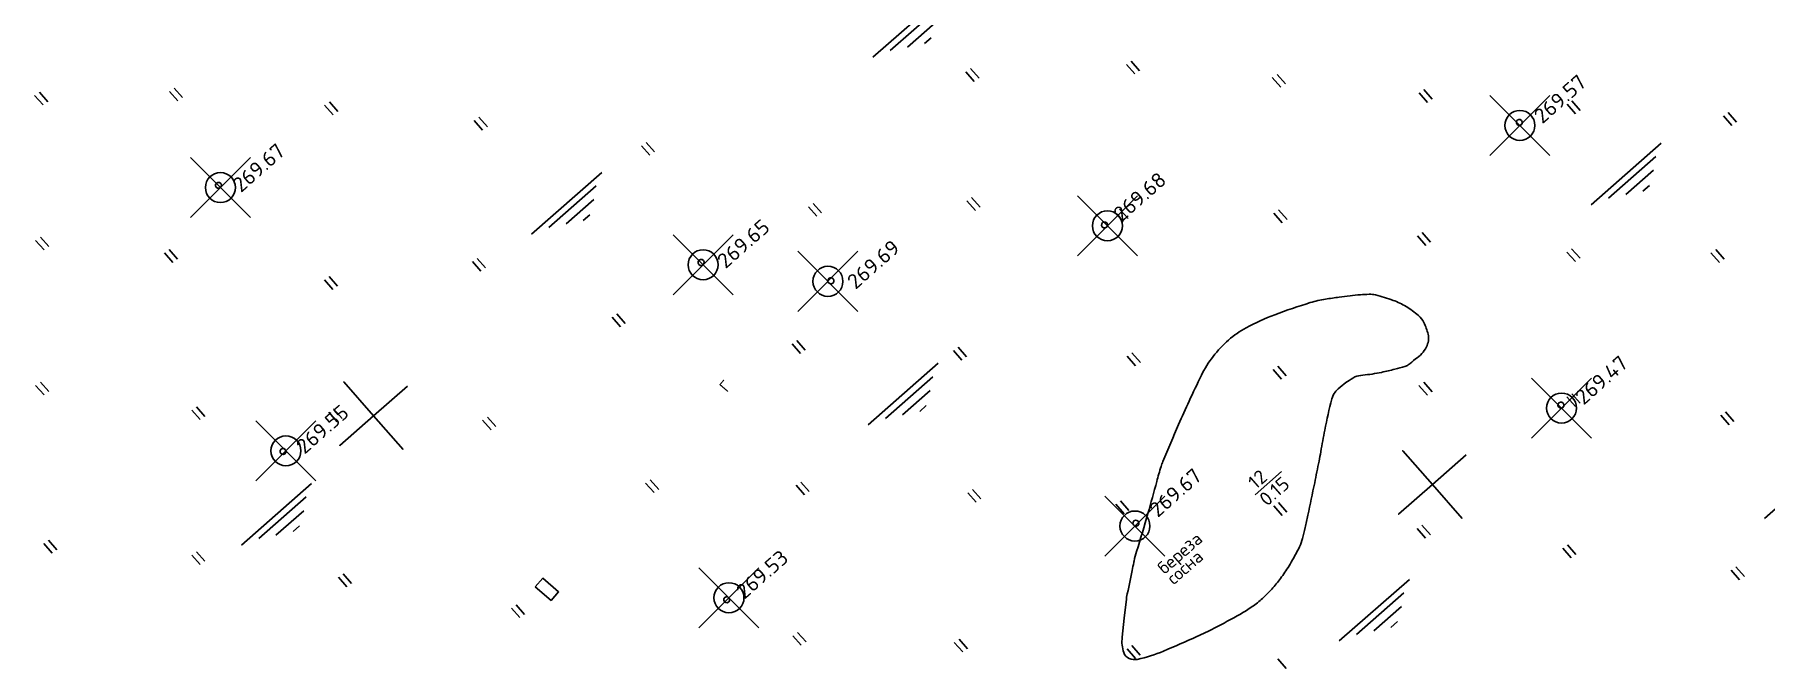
# Model space of a CAD drawing. Header units: metres. Extents: x 35735 to 36074, y 36133 to 36366.
# Drawn here: x 35837 to 35952.3, y 36241.9 to 36283.6 of the extents above; entities that cross this region are included whole.
import ezdxf

# ---------------------------------------------------------------- set-up
doc = ezdxf.new("R2010")
doc.units = ezdxf.units.M
doc.header["$LTSCALE"] = 5
doc.header["$PDMODE"] = 35
doc.header["$PDSIZE"] = 2
doc.layers.add('Рельеф', color=7, linetype='Continuous')
doc.layers.add('Точки-рельеф', color=7, linetype='Continuous')
doc.layers.add('Структурные линии', color=97, linetype='Continuous', lineweight=30)
doc.styles.get("Standard").update_dxf_attribs({"font": 'simplex.shx'})

msp = doc.modelspace()

# ---------------------------------------------------------------- linework, layer by layer
at = {"layer": 'Рельеф', "color": 7, "lineweight": 25}
msp.add_line((35918.30861966993, 36252.90149795551), (35920.07286970055, 36254.45060362835), dxfattribs=at)
at = {"layer": 'Рельеф', "color": 7, "flags": 128}
for points in [[(35892.83451645374, 36282.06612533186), (35897.50962876361, 36286.17112341866)], [(35893.99076464331, 36282.50368097019), (35897.14376309169, 36285.27218186182)], [(35895.13364963824, 36282.73707209758), (35896.98196296026, 36284.35998982613)], [(35896.27658411842, 36282.97040686708), (35896.71144158862, 36283.35223493128)], [(35899.03209465452, 36281.08075718315), (35899.59226750142, 36280.44278588161)], [(35899.34724674043, 36281.30098588441), (35899.90746907258, 36280.66295822499)], [(35909.72667586314, 36281.58261863268), (35910.28684871006, 36280.94464733115)], [(35909.72667586314, 36281.58261863268), (35910.28684871006, 36280.94464733115)], [(35910.04182794907, 36281.80284733394), (35910.60205028121, 36281.16481967452)], [(35910.04182794907, 36281.80284733394), (35910.60205028121, 36281.16481967452)], [(35919.76740949237, 36280.92049839807), (35920.32763182452, 36280.28247073863)], [(35837.2882617331, 36279.73746902948), (35837.84848406524, 36279.09944137006)], [(35845.95688749992, 36279.78549199623), (35846.51706034683, 36279.14752069469)], [(35846.27203958585, 36280.0057206975), (35846.832261918, 36279.36769303808)], [(35919.45225740645, 36280.70026969679), (35920.01243025335, 36280.06229839526)], [(35929.23638563621, 36279.69077035342), (35929.7965584831, 36279.05279905187)], [(35929.55153772212, 36279.91099905467), (35930.11176005426, 36279.27297139524)], [(35836.97310964717, 36279.51724032821), (35837.53328249408, 36278.87926902669)], [(35856.30153308837, 36278.86602809712), (35856.86170593529, 36278.22805679557)], [(35856.6166851743, 36279.08625679839), (35857.17690750644, 36278.44822913896)], [(35939.09497179714, 36278.92520656936), (35939.65514464404, 36278.28723526782)], [(35939.41012388306, 36279.14543527063), (35939.9703462152, 36278.5074076112)], [(35866.26820083483, 36277.84733324722), (35866.82837368175, 36277.20936194568)], [(35866.58335292077, 36278.06756194848), (35867.14357525292, 36277.42953428905)], [(35936.06151391729, 36277.84792602127), (35936.10730160978, 36277.75508524174), (35936.1005938985, 36277.65178235403), (35936.0431845464, 36277.56564241314), (35935.95034376688, 36277.51985472065), (35935.84704087916, 36277.52656243194), (35935.76090093826, 36277.58397178403), (35935.71511324578, 36277.67681256356), (35935.72182095706, 36277.78011545126), (35935.77923030916, 36277.86625539216), (35935.87207108868, 36277.91204308465), (35935.97537397639, 36277.90533537336), (35936.06151391729, 36277.84792602127)], [(35949.51245219472, 36278.14774581704), (35950.07262504164, 36277.5097745155)], [(35949.82760428065, 36278.3679745183), (35950.38782661279, 36277.72994685888)], [(35877.72353650291, 36276.38552527989), (35878.28375883505, 36275.74749762047)], [(35940.70170943142, 36272.23614368379), (35945.37682174129, 36276.34114177059)], [(35877.40838441698, 36276.16529657862), (35877.96855726389, 36275.52732527709)], [(35941.85795762097, 36272.67369932211), (35945.01095606937, 36275.44220021374)], [(35870.08727469093, 36270.28132747416), (35874.7623870008, 36274.38632556095)], [(35943.00084261592, 36272.9070904495), (35944.84915593793, 36274.53000817805)], [(35849.3743792383, 36273.6588384916), (35849.42016693079, 36273.56599771209), (35849.41345921952, 36273.46269482438), (35849.35604986741, 36273.37655488349), (35849.2632090879, 36273.330767191), (35849.15990620019, 36273.33747490228), (35849.0737662593, 36273.39488425438), (35849.02797856681, 36273.4877250339), (35849.03468627809, 36273.59102792161), (35849.09209563019, 36273.67716786249), (35849.18493640971, 36273.72295555499), (35849.28823929742, 36273.7162478437), (35849.3743792383, 36273.6588384916)], [(35871.24352288049, 36270.71888311249), (35874.39652132888, 36273.48738400412)], [(35944.14377709609, 36273.140425219), (35944.57863456629, 36273.5222532832)], [(35872.38640787544, 36270.95227423987), (35874.23472119745, 36272.57519196843)], [(35873.52934235561, 36271.18560900937), (35873.9641998258, 36271.56743707357)], [(35888.54100568505, 36272.10456944333), (35889.10117853196, 36271.46659814179)], [(35888.85615777098, 36272.32479814459), (35889.41638010312, 36271.68677048516)], [(35899.10252591816, 36272.4895962558), (35899.66269876507, 36271.85162495426)], [(35899.10252591816, 36272.4895962558), (35899.66269876507, 36271.85162495426)], [(35899.41767800409, 36272.70982495706), (35899.97790033623, 36272.07179729763)], [(35899.41767800409, 36272.70982495706), (35899.97790033623, 36272.07179729763)], [(35908.96111207909, 36271.72403247173), (35909.521284926, 36271.08606117021)], [(35909.27626416502, 36271.94426117301), (35909.83648649716, 36271.30623351358)], [(35919.55948748047, 36271.66503380879), (35920.11966032738, 36271.02706250727)], [(35919.87463956639, 36271.88526251006), (35920.43486189854, 36271.24723485063)], [(35908.42440134371, 36271.02421001677), (35908.4701890362, 36270.93136923725), (35908.46348132491, 36270.82806634953), (35908.40607197281, 36270.74192640865), (35908.3132311933, 36270.69613871615), (35908.20992830558, 36270.70284642744), (35908.12378836469, 36270.76025577953), (35908.07800067221, 36270.85309655905), (35908.08470838349, 36270.95639944676), (35908.14211773559, 36271.04253938766), (35908.2349585151, 36271.08832708015), (35908.33826140282, 36271.08161936887), (35908.42440134371, 36271.02421001677)], [(35837.03982541995, 36269.85805923216), (35837.59999826687, 36269.22008793063)], [(35837.35497750588, 36270.07828793344), (35837.91519983802, 36269.44026027402)], [(35929.11962547452, 36270.16632018216), (35929.67979832143, 36269.52834888062)], [(35929.43477756045, 36270.38654888342), (35929.99499989259, 36269.74852122399)], [(35939.40197469195, 36269.30234540049), (35939.96219702411, 36268.66431774107)], [(35845.63008831673, 36269.03072240504), (35846.19026116364, 36268.39275110351)], [(35845.94524040265, 36269.25095110632), (35846.50546273481, 36268.61292344689)], [(35866.15302114027, 36268.44134625695), (35866.71319398718, 36267.80337495541)], [(35866.4681732262, 36268.66157495821), (35867.02839555834, 36268.02354729879)], [(35881.54120766024, 36268.51636677862), (35881.58699535271, 36268.4235259991), (35881.58028764144, 36268.32022311139), (35881.52287828935, 36268.23408317051), (35881.43003750983, 36268.18829547802), (35881.32673462211, 36268.1950031893), (35881.24059468123, 36268.2524125414), (35881.19480698873, 36268.34525332091), (35881.20151470002, 36268.44855620862), (35881.25892405212, 36268.53469614951), (35881.35176483163, 36268.580483842), (35881.45506771933, 36268.57377613072), (35881.54120766024, 36268.51636677862)], [(35939.08682260603, 36269.08211669922), (35939.64699545295, 36268.44414539768)], [(35948.68313046218, 36269.02765295094), (35949.24330330909, 36268.38968164939)], [(35948.99828254811, 36269.24788165219), (35949.55850488025, 36268.60985399277)], [(35856.28875757302, 36267.22391883778), (35856.84893041993, 36266.58594753624)], [(35856.60390965895, 36267.44414753904), (35857.16413199109, 36266.80611987962)], [(35890.1873498485, 36267.30063401173), (35890.233137541, 36267.2077932322), (35890.22642982972, 36267.10449034449), (35890.16902047761, 36267.01835040361), (35890.0761796981, 36266.97256271111), (35889.97287681038, 36266.97927042239), (35889.88673686948, 36267.0366797745), (35889.84094917699, 36267.12952055402), (35889.84765688828, 36267.23282344171), (35889.90506624038, 36267.31896338262), (35889.9979070199, 36267.3647510751), (35890.10120990761, 36267.35804336382), (35890.1873498485, 36267.30063401173)], [(35875.45004711996, 36264.74108574606), (35876.01021996688, 36264.10311444452)], [(35875.7651992059, 36264.96131444733), (35876.32542153804, 36264.3232867879)], [(35887.44683432159, 36262.96192168844), (35888.0070071685, 36262.3239503869)], [(35887.44683432159, 36262.96192168844), (35888.0070071685, 36262.3239503869)], [(35887.76198640752, 36263.18215038971), (35888.32220873966, 36262.54412273029)], [(35887.76198640752, 36263.18215038971), (35888.32220873966, 36262.54412273029)], [(35898.20395751647, 36262.51422494304), (35898.76413036339, 36261.87625364149)], [(35898.51910960239, 36262.73445364429), (35899.07933193454, 36262.09642598486)], [(35910.10042461583, 36262.36078734865), (35910.66064694797, 36261.72275968923)], [(35892.51535155997, 36257.5617439913), (35897.19046386983, 36261.66674207812)], [(35909.78527252989, 36262.14055864739), (35910.34544537681, 36261.50258734585)], [(35919.5108540732, 36261.25820971152), (35920.07102692011, 36260.62023840997)], [(35919.82600615912, 36261.47843841278), (35920.38622849127, 36260.84041075336)], [(35837.0398504101, 36260.20060444328), (35837.60002325701, 36259.56263314174)], [(35837.35500249603, 36260.42083314454), (35837.91522482818, 36259.78280548512)], [(35861.81216023257, 36260.1530251543), (35859.55784467944, 36258.17361580126), (35857.5784353264, 36260.4279313544), (35859.55784467944, 36258.17361580126), (35857.3035291263, 36256.19420644821), (35859.55784467944, 36258.17361580126), (35861.53725403248, 36255.91930024812)], [(35893.67159974953, 36257.99929962963), (35896.82459819791, 36260.76780052127)], [(35929.22826143524, 36260.19022569439), (35929.78843428215, 36259.55225439285)], [(35929.54341352116, 36260.41045439566), (35930.10363585332, 36259.77242673623)], [(35894.81448474447, 36258.23269075702), (35896.66279806649, 36259.85560848559)], [(35938.83649394137, 36259.01560082753), (35938.88228163385, 36258.92276004802), (35938.87557392257, 36258.81945716029), (35938.81816457048, 36258.7333172194), (35938.72532379095, 36258.68752952691), (35938.62202090325, 36258.6942372382), (35938.53588096235, 36258.7516465903), (35938.49009326987, 36258.84448736982), (35938.49680098115, 36258.94779025753), (35938.55421033326, 36259.03393019843), (35938.64705111277, 36259.07971789091), (35938.75035400048, 36259.07301017963), (35938.83649394137, 36259.01560082753)], [(35939.08684759618, 36259.42466191034), (35939.64702044308, 36258.78669060882)], [(35939.4019996821, 36259.64489061162), (35939.96222201425, 36259.00686295218)], [(35847.44016723597, 36258.55151605584), (35848.00034008289, 36257.9135447543)], [(35847.7553193219, 36258.7717447571), (35848.31554165404, 36258.13371709768)], [(35856.58353280751, 36258.41044810774), (35857.14370565442, 36257.7724768062)], [(35856.89868489343, 36258.63067680899), (35857.45890722558, 36257.99264914957)], [(35866.82890483261, 36257.86912425161), (35867.38907767952, 36257.23115295008)], [(35867.14405691854, 36258.08935295288), (35867.70427925068, 36257.45132529346)], [(35895.95741922464, 36258.46602552651), (35896.39227669484, 36258.84785359072)], [(35949.34321255462, 36258.2088027245), (35949.90338540153, 36257.57083142296)], [(35949.65836464053, 36258.42903142576), (35950.21858697269, 36257.79100376634)], [(35853.67634251109, 36255.92944226491), (35853.72213020358, 36255.83660148539), (35853.71542249229, 36255.73329859768), (35853.6580131402, 36255.64715865679), (35853.56517236068, 36255.6013709643), (35853.46186947297, 36255.60807867558), (35853.37572953207, 36255.66548802768), (35853.32994183958, 36255.75832880721), (35853.33664955087, 36255.86163169491), (35853.39405890297, 36255.9477716358), (35853.48689968249, 36255.99355932829), (35853.59020257019, 36255.98685161702), (35853.67634251109, 36255.92944226491)], [(35932.37424200217, 36255.57125515273), (35930.11992644903, 36253.59184579969), (35928.14051709598, 36255.84616135283), (35930.11992644903, 36253.59184579969), (35927.86561089589, 36251.61243644665), (35930.11992644903, 36253.59184579969), (35932.09933580206, 36251.33753024655)], [(35952.2425053226, 36251.32202826371), (35956.91761763247, 36255.42702635052)], [(35850.75632509603, 36249.55472051519), (35855.4314374059, 36253.65971860199)], [(35877.68883883682, 36253.6872362965), (35878.24901168375, 36253.04926499497)], [(35877.68883883682, 36253.6872362965), (35878.24901168375, 36253.04926499497)], [(35878.00399092276, 36253.90746499777), (35878.5642132549, 36253.26943733835)], [(35878.00399092276, 36253.90746499777), (35878.5642132549, 36253.26943733835)], [(35887.71286854702, 36253.53803720321), (35888.27304139392, 36252.90006590167)], [(35888.02802063294, 36253.75826590448), (35888.58824296508, 36253.12023824505)], [(35899.47627467084, 36253.26776497179), (35900.03649700298, 36252.62973731236)], [(35851.91257328559, 36249.99227615352), (35855.06557173398, 36252.76077704514)], [(35899.16112258492, 36253.04753627051), (35899.72129543182, 36252.40956496897)], [(35909.01970874586, 36252.28197248646), (35909.57988159276, 36251.64400118492)], [(35909.33486083178, 36252.50220118773), (35909.89508316392, 36251.86417352829)], [(35919.5513632795, 36252.16448914979), (35920.11153612642, 36251.52651784825)], [(35919.86651536542, 36252.38471785104), (35920.42673769758, 36251.74669019161)], [(35853.05545828053, 36250.22566728089), (35854.90377160255, 36251.84858500945)], [(35854.1983927607, 36250.4590020504), (35854.63325023091, 36250.8408301146)], [(35910.51475512722, 36251.14809546504), (35910.5605428197, 36251.05525468553), (35910.55383510843, 36250.95195179782), (35910.49642575633, 36250.86581185692), (35910.4035849768, 36250.82002416444), (35910.3002820891, 36250.82673187572), (35910.21414214822, 36250.88414122781), (35910.16835445572, 36250.97698200733), (35910.175062167, 36251.08028489504), (35910.23247151911, 36251.16642483594), (35910.32531229862, 36251.21221252842), (35910.42861518633, 36251.20550481714), (35910.51475512722, 36251.14809546504)], [(35929.42665335949, 36250.88600422441), (35929.98687569163, 36250.24797656498)], [(35837.58160606519, 36249.659625051), (35838.1417789121, 36249.02165374947)], [(35837.89675815112, 36249.87985375227), (35838.45698048326, 36249.24182609285)], [(35929.11150127356, 36250.66577552314), (35929.67167412047, 36250.02780422161)], [(35847.44019222613, 36248.89406126695), (35848.00036507304, 36248.25608996542)], [(35847.75534431205, 36249.11428996822), (35848.3155666442, 36248.4762623088)], [(35938.81194964458, 36249.3472525854), (35939.37212249149, 36248.70928128386)], [(35939.12710173051, 36249.56748128666), (35939.68732406266, 36248.92945362724)], [(35857.22216083253, 36247.41097038169), (35857.78233367945, 36246.77299908016)], [(35857.53731291847, 36247.63119908296), (35858.09753525061, 36246.99317142354)], [(35950.03544768046, 36247.88349210634), (35950.59562052738, 36247.24552080481)], [(35950.35059976638, 36248.10372080762), (35950.91082209853, 36247.46569314819)], [(35923.9178228836, 36243.16938019451), (35928.59293519348, 36247.27437828132)], [(35925.07407107317, 36243.60693583286), (35928.22706952156, 36246.37543672448)], [(35868.74156334796, 36245.35865702516), (35869.30173619486, 36244.72068572361)], [(35869.05671543388, 36245.57888572642), (35869.61693776603, 36244.94085806699)], [(35883.24507586874, 36246.04791853436), (35883.29086356123, 36245.95507775484), (35883.28415584995, 36245.85177486713), (35883.22674649785, 36245.76563492623), (35883.13390571833, 36245.71984723375), (35883.03060283062, 36245.72655494504), (35882.94446288973, 36245.78396429713), (35882.89867519724, 36245.87680507665), (35882.90538290852, 36245.98010796436), (35882.96279226062, 36246.06624790525), (35883.05563304015, 36246.11203559775), (35883.15893592785, 36246.10532788646), (35883.24507586874, 36246.04791853436)], [(35926.21695606811, 36243.84032696023), (35928.06526939012, 36245.4632446888)], [(35927.35989054828, 36244.07366172974), (35927.79474801848, 36244.45548979394)], [(35887.50543098836, 36243.51986170315), (35888.06560383526, 36242.88189040162)], [(35887.82058307428, 36243.74009040443), (35888.38080540642, 36243.10206274499)], [(35898.26255418322, 36243.07216495775), (35898.82272703014, 36242.43419365621)], [(35898.57770626916, 36243.29239365902), (35899.1379286013, 36242.65436599959)], [(35910.09230041486, 36242.86024268964), (35910.65252274701, 36242.22221503022)], [(35909.77714832894, 36242.64001398837), (35910.33732117585, 36242.00204268685)], [(35919.81788195817, 36241.97789375377), (35920.37810429031, 36241.33986609433)]]:
    msp.add_lwpolyline(points, dxfattribs=at)
msp.add_lwpolyline([(35870.3393025866, 36246.77373393295), (35870.83265780873, 36247.34685775283), (35871.88548014387, 36246.44040363204), (35871.3921317944, 36245.86738565527)], close=True, dxfattribs=at)
at = {"layer": 'Структурные линии'}
msp.add_lwpolyline([(35928.99602953794, 36261.9669377782, 0.1365067148299062), (35929.72369217606, 36262.75653846283, 0.1742674984648686), (35929.83245800772, 36263.60034235241, 0.0647688143835934), (35929.54871506445, 36264.38684236738, 0.09299972263514243), (35929.18962149148, 36264.848520933, 0.04555020418343217), (35928.3667202454, 36265.45259838526, 0.04879295922265949), (35927.50616229087, 36265.86267359219, 0.02481525376617427), (35926.33600349374, 36266.22152122985, 0.07016228265694394), (35925.90377635945, 36266.26831658163, 0.01120202424678008), (35925.32551969482, 36266.23668190461, 0.009293547023396145), (35924.63069025007, 36266.1700235313, 0.005919098305306843), (35923.90082092945, 36266.07752068406, 0.004812104817412205), (35923.0057091363, 36265.94449928542, 0.03494646853150626), (35921.98522444496, 36265.70876765772, 0.01461198549830772), (35919.61473379479, 36264.90712086533, 0.03665861411560371), (35917.71362487807, 36264.03842791929, 0.05367099794468105), (35916.54095542399, 36263.22033808506, 0.04938904879869039), (35915.50942550265, 36262.12570054745, 0.05014357061280777), (35914.72642718428, 36260.86794151763, 0.005706750345760576), (35913.90265021361, 36259.14151841529, 0.006454307368134929), (35913.21161737693, 36257.59777878888, 0.003007557322405466), (35912.15846828459, 36255.12041259933, 0.0237100215080989), (35912.04178614161, 36254.7993019386, 0.01036803780210386), (35911.75099926943, 36253.78954212104, -0.004948056176222844), (35911.16470954963, 36251.66741181802, -0.005120997809049952), (35910.40795751234, 36249.1286006196, 0.02066591564494081), (35910.24001054157, 36248.49370667485, 0.002640880329689882), (35910.21962965495, 36248.39901342534, 0.0004763517952426088), (35910.10991447593, 36247.8733461547, 0.001700502374626453), (35909.74688511633, 36246.09533098489, 0.02225267542370981), (35909.7256702136, 36245.95821889581), (35909.58629070935, 36244.68471030841), (35909.4469112051, 36243.41120172102, 0.1076858199661771), (35909.5544969128, 36242.39554292893, 0.2120017645825152), (35909.91500772224, 36241.99904522889, 0.15833549764128), (35910.45693430123, 36241.94411300987, 0.04593960518682335), (35912.20763238137, 36242.49500171249, 0.006744535535026523), (35914.42580341484, 36243.45951612975, 0.01281301787171734), (35915.57279772795, 36244.01255343333, 0.01055457218315463), (35917.32676576541, 36244.96168058064, 0.02270797434279285), (35918.11119480291, 36245.45624194144, 0.03217728865357149), (35918.79927057112, 36246.00391504757, 0.02845513089602484), (35919.49659062312, 36246.71261704043, 0.02347264625425555), (35920.07054013068, 36247.431923742, 0.0211745415964984), (35920.63309497254, 36248.28276267539, 0.02240979250341497), (35921.26134596443, 36249.44091045575, 0.04964529305775472), (35921.46737232753, 36250.00008049212, 0.006230143651557606), (35921.64409149381, 36250.7180287654, 0.005476507131089784), (35921.82595196888, 36251.53925116981, 0.001145515244594527), (35922.27583910687, 36253.70636535087, 0.001720392980803176), (35922.5671190708, 36255.1510233812, 0.004659931662519736), (35922.68560442915, 36255.77999474761, -0.002032219354573262), (35922.9497065314, 36257.22362491489, -0.02126012058989039), (35923.42918615427, 36259.29454854513, -0.08909049578233466), (35923.65044328909, 36259.75523388755, -0.05625465952564945), (35923.8506554582, 36259.97545237128, -0.02569712954600831), (35924.36040894432, 36260.37862161884, -0.01337185011796781), (35924.81212128152, 36260.68175473419, -0.04451026239025112), (35924.95769339182, 36260.7566818908, -0.07661394108940292), (35925.48702889831, 36260.88255233712, 0.03288518452184876), (35926.73512319544, 36261.06642606355, 0.00842208529644816), (35927.61729896055, 36261.27192285427, 0.01103814171083287), (35928.2838212049, 36261.45479699348, 0.0834061025042292), (35928.50566101757, 36261.56368226038, 0.03295600997829815), (35928.98575746927, 36261.95879336583)], format="xyb", dxfattribs=at)
at = {"layer": 'Точки-рельеф', "color": 7}
for p in [(35935.95034376688, 36277.51985472065, 269.57), (35849.35604986741, 36273.37655488349, 269.67), (35908.46348132491, 36270.82806634953, 269.68), (35881.52287828935, 36268.23408317051, 269.55), (35889.84094917699, 36267.12952055402, 269.69), (35938.72532379095, 36258.68752952691, 269.47), (35853.72213020358, 36255.83660148539, 269.55), (35910.3002820891, 36250.82673187572, 269.67), (35883.24507586874, 36246.04791853436, 269.53)]:
    msp.add_point(p, dxfattribs=at)

# ---------------------------------------------------------------- texts
at = {"layer": 'Рельеф', "color": 7}
for s, height, rotation, p in [('269.57', 1, 41.28485915628406, (35937.44206884456, 36277.57806953923)), ('269.67', 1, 41.28485915628406, (35850.71947361669, 36272.99673836785)), ('269.68', 1, 41.28485915628406, (35909.41598346241, 36271.05298678672)), ('269.65', 1, 41.28485915628406, (35883.0109712906, 36267.92370967635)), ('269.69', 1, 41.28485915628406, (35891.67482269053, 36266.54446997706)), ('269.47', 1, 41.28485915628406, (35940.19365591835, 36258.84217972478)), ('Г', 0.75, 49.28485915606375, (35883.09836880421, 36259.68188685198)), ('269.55', 1, 41.28485915628406, (35854.95626013476, 36255.56493292041)), ('269.67', 1, 41.28485915628406, (35911.81283231747, 36251.34807906127)), (' 12 ', 0.926040937200014, 41.28485915628406, (35917.88318078924, 36252.8060488451)), ('0.15', 0.926040937200014, 41.28485915628406, (35919.09167557886, 36252.08927372071)), ('береза', 0.84185608074635, 41.28485915628406, (35912.26668785425, 36247.56047606297)), ('269.53', 1, 41.28485915628406, (35884.26535292103, 36245.90067692057)), ('сосна', 0.84185608074635, 41.28485915628406, (35912.87769304764, 36246.86461266899))]:
    msp.add_text(s, height=height, rotation=rotation, dxfattribs=at).set_placement(p)

doc.saveas('drawing.dxf')
